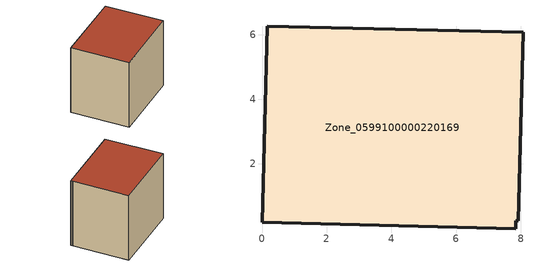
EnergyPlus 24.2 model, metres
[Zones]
Zone_0599100000220169
 floor ground (C_G): 7.84,0.24 7.85,0 0,0.19 0.16,6.25 8.07,6.07 7.92,0.25 z0
 wall outside (C_F): 8.07,6.07 0.16,6.25 0,0.19 7.85,0 7.84,0.24 7.92,0.25 8.07,6.07 z0:7.27
 roof outside (C_R): 7.85,0 7.84,0.24 7.92,0.25 8.07,6.07 0.16,6.25 0,0.19 z7.27
[BUILDING]
Pand.0599100000220169: North Axis=0; Terrain=City; Loads Convergence Tolerance Value=0.04; Temperature Convergence Tolerance Value=0.4; Solar Distribution=FullExterior; Maximum Number of Warmup Days=25; Minimum Number of Warmup Days=1
[Site:Location]
Rotterdam.The.Hague.AP_ZH_NLD Design_Conditions: Latitude=51.96; Longitude=4.45; Time Zone=1; Elevation=-4.5
[SITE:GROUNDTEMPERATURE:BUILDINGSURFACE]
18, 18, 18, 18, 18, 18, 18, 18, 18, 18, 18, 18
[MATERIAL] Thermal Absorptance=0.9; Solar Absorptance=0.7; Visible Absorptance=0.7
Name | Roughness | Thickness | Conductivity | Density | Specific Heat
G.TI.1946-1964 | MediumSmooth | 0.15 | 1 | 540 | 1210
F.TI.1946-1964 | Rough | 0.3 | 0.857143 | 1920 | 840
R.TI.1946-1964 | MediumRough | 0.2 | 0.277778 | 1500 | 1000
[CONSTRUCTION]
C_G: G.TI.1946-1964
C_F: F.TI.1946-1964
C_R: R.TI.1946-1964
[ZONE]
Zone_0599100000220169: Type=1; Multiplier=1; Ceiling Height=Autocalculate; Volume=Autocalculate; Floor Area=autocalculate; Part of Total Floor Area=Yes
[ZONEINFILTRATION:DESIGNFLOWRATE]
Infil_Zone_0599100000220169: Zone or ZoneList or Space or SpaceList=Zone_0599100000220169; Schedule=AlwaysOn; Design Flow Rate Calculation Method=Flow/Area; Flow Rate per Floor Area=0.003; Constant Term Coefficient=1; Temperature Term Coefficient=0; Velocity Term Coefficient=0; Velocity Squared Term Coefficient=0
[HVACTEMPLATE:ZONE:IDEALLOADSAIRSYSTEM]
Zone_0599100000220169: Maximum Heating Supply Air Temperature=50; Minimum Cooling Supply Air Temperature=13; Maximum Heating Supply Air Humidity Ratio=0.0156; Minimum Cooling Supply Air Humidity Ratio=0.0077; Heating Limit=NoLimit; Cooling Limit=NoLimit; Dehumidification Control Type=ConstantSensibleHeatRatio; Cooling Sensible Heat Ratio=0.7; Dehumidification Setpoint=60; Humidification Control Type=None; Humidification Setpoint=30; Outdoor Air Method=None; Outdoor Air Flow Rate per Person=0.00944; Outdoor Air Flow Rate per Zone Floor Area=0; Outdoor Air Flow Rate per Zone=0; Demand Controlled Ventilation Type=None; Outdoor Air Economizer Type=NoEconomizer; Heat Recovery Type=None; Sensible Heat Recovery Effectiveness=0.7; Latent Heat Recovery Effectiveness=0.65
[ZONECONTROL:THERMOSTAT]
ThermostatControl_Zone_0599100000220169: Zone or ZoneList=Zone_0599100000220169; Control Type Schedule=DualSetpointControlType; Control 1=Thermostat_Zone_0599100000220169; Temperature Difference Between Cutout And Setpoint=0
[THERMOSTATSETPOINT:DUALSETPOINT]
Thermostat_Zone_0599100000220169: Heating Setpoint Temperature Schedule=HeatingSetpoint_Zone_0599100000220169; Cooling Setpoint Temperature Schedule=CoolingSetpoint_Zone_0599100000220169
[SCHEDULE:COMPACT]
HeatingSetpoint_Zone_0599100000220169: Through: 12/31, For: AllDays, Until: 24:00, 21
CoolingSetpoint_Zone_0599100000220169: Through: 12/31, For: AllDays, Until: 24:00, 24
DualSetpointControlType: Through: 12/31, For: AllDays, Until: 24:00, 4
AlwaysOn: Through: 12/31, For: AllDays, Until: 24:00, 1
